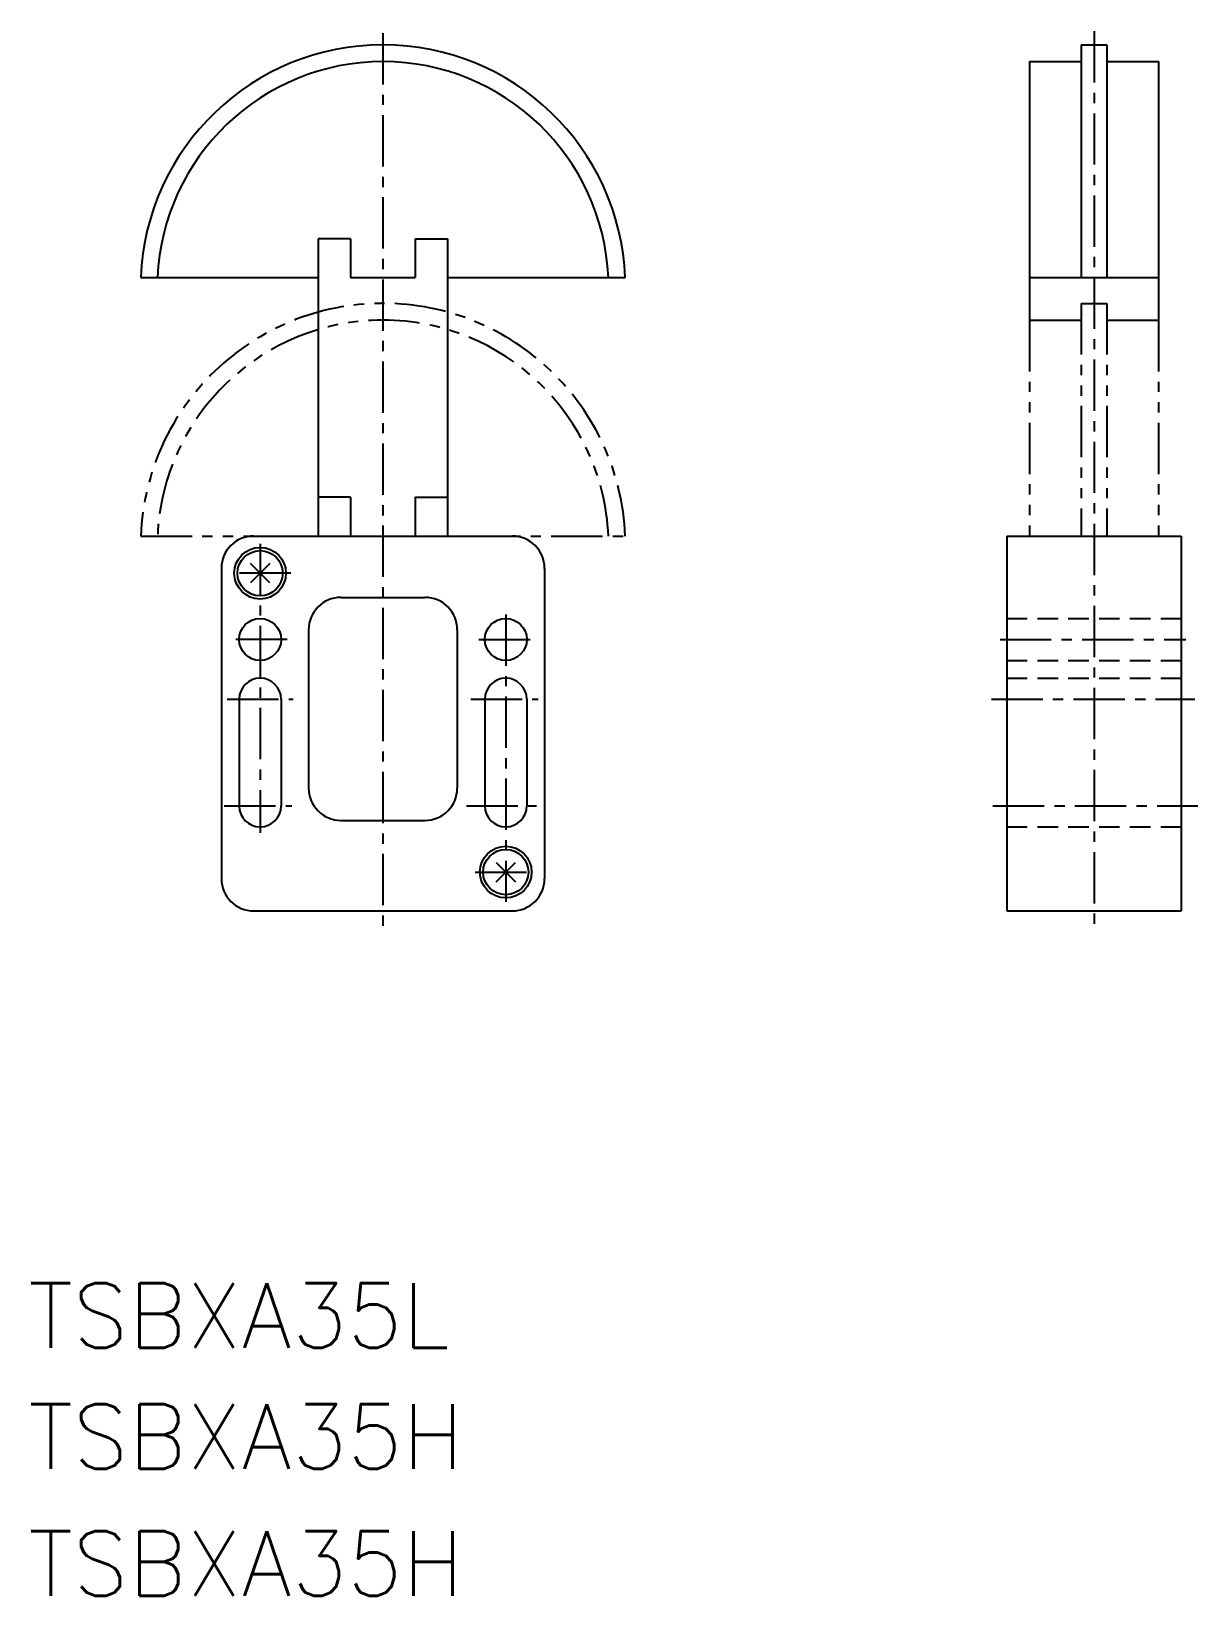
# Model space of a CAD drawing. Extents: x 46 to 227, y 28 to 270.
import ezdxf
from ezdxf.enums import TextEntityAlignment as Align

# ---------------------------------------------------------------- set-up
doc = ezdxf.new("R2010")
doc.units = 0
doc.header["$LTSCALE"] = 0.25
for name, pattern in [('CENTER', [50.8, 31.75, -6.35, 6.35, -6.35]), ('DASHED', [19.05, 12.7, -6.35]), ('PHANTOM', [63.5, 31.75, -6.35, 6.35, -6.35, 6.35, -6.35])]:
    doc.linetypes.add(name, pattern=pattern)
doc.layers.get('0').update_dxf_attribs({"linetype": 'CONTINUOUS'})
doc.layers.add('CENTER', color=1, linetype='CONTINUOUS')
doc.styles.get("Standard").update_dxf_attribs({"font": 'txt.shx', "bigfont": 'bigfont.shx'})

msp = doc.modelspace()

# ---------------------------------------------------------------- linework, layer by layer
at = {"color": 7, "linetype": 'CONTINUOUS'}
for p, q in [((208.47, 268.04), (208.47, 232.04)), ((208.47, 268.04), (212.47, 268.04)), ((212.47, 268.04), (212.47, 232.04)), ((200.47, 265.44), (200.47, 225.44)), ((200.47, 265.44), (208.47, 265.44)), ((212.47, 265.44), (220.47, 265.44)), ((220.47, 265.44), (220.47, 225.44)), ((90.47, 238.04), (90.47, 198.04)), ((95.47, 238.04), (90.47, 238.04)), ((95.47, 238.04), (95.47, 232.04)), ((105.47, 238.04), (110.47, 238.04)), ((105.47, 238.04), (105.47, 232.04)), ((110.47, 238.04), (110.47, 198.04)), ((63, 232.04), (90.47, 232.04)), ((95.47, 232.04), (105.47, 232.04)), ((110.47, 232.04), (137.94, 232.04)), ((200.47, 232.04), (220.47, 232.04)), ((80.47, 192.04), (120.47, 192.04)), ((196.97, 192.04), (223.97, 192.04)), ((196.97, 192.04), (196.97, 134.04)), ((223.97, 192.04), (223.97, 134.04)), ((75.47, 187.04), (75.47, 139.04)), ((82.96, 187.77), (79.99, 184.8)), ((82.96, 184.8), (79.99, 187.77)), ((125.47, 187.04), (125.47, 139.04)), ((93.97, 182.54), (106.97, 182.54)), ((88.97, 177.54), (88.97, 153.04)), ((111.97, 177.54), (111.97, 153.04)), ((78.22, 166.79), (78.22, 150.29)), ((84.72, 166.79), (84.72, 150.29)), ((116.22, 166.79), (116.22, 150.29)), ((122.72, 166.79), (122.72, 150.29)), ((93.97, 148.04), (106.97, 148.04)), ((117.99, 138.55), (120.96, 141.52)), ((117.99, 141.52), (120.96, 138.55)), ((80.47, 134.04), (120.47, 134.04)), ((196.97, 134.04), (223.97, 134.04))]:
    msp.add_line(p, q, dxfattribs=at)
at = {"color": 3, "linetype": 'PHANTOM'}
for p, q in [((208.47, 228.04), (208.47, 192.04)), ((208.47, 228.04), (212.47, 228.04)), ((212.47, 228.04), (212.47, 192.04)), ((200.47, 225.44), (200.47, 192.04)), ((200.47, 225.44), (208.47, 225.44)), ((212.47, 225.44), (220.47, 225.44)), ((220.47, 225.44), (220.47, 192.04)), ((95.47, 198.04), (90.47, 198.04)), ((90.47, 198.04), (90.47, 192.04)), ((95.47, 198.04), (95.47, 192.04)), ((105.47, 198.04), (110.47, 198.04)), ((105.47, 198.04), (105.47, 192.04)), ((110.47, 198.04), (110.47, 192.04)), ((63, 192.04), (137.94, 192.04))]:
    msp.add_line(p, q, dxfattribs=at)
at = {"color": 3, "linetype": 'DASHED'}
for p, q in [((196.97, 179.29), (223.97, 179.29)), ((196.97, 172.79), (223.97, 172.79)), ((196.97, 170.04), (223.97, 170.04)), ((196.97, 147.04), (223.97, 147.04))]:
    msp.add_line(p, q, dxfattribs=at)
at = {"color": 7, "linetype": 'CONTINUOUS'}
for centre, radius in [((81.47, 186.29), 4), ((81.47, 186.29), 3.5), ((81.47, 176.04), 3.25), ((119.47, 176.04), 3.25), ((119.47, 140.04), 4), ((119.47, 140.04), 3.5)]:
    msp.add_circle(centre, radius, dxfattribs=at)
msp.add_arc((100.47, 230.54), 37.5, 2.2924, 177.7076)
for centre, radius, start, end in [((100.47, 230.54), 34.9, 2.4633, 177.5367), ((80.47, 187.04), 5, 90, 180), ((120.47, 187.04), 5, 0, 90), ((93.97, 177.54), 5, 90, 180), ((106.97, 177.54), 5, 0, 90), ((81.47, 166.79), 3.25, 0, 180), ((119.47, 166.79), 3.25, 0, 180), ((93.97, 153.04), 5, 180, 270), ((106.97, 153.04), 5, 270, 0), ((81.47, 150.29), 3.25, 180, 0), ((119.47, 150.29), 3.25, 180, 0), ((80.47, 139.04), 5, 180, 270), ((120.47, 139.04), 5, 270, 0)]:
    msp.add_arc(centre, radius, start, end, dxfattribs=at)
at = {"color": 3, "linetype": 'PHANTOM'}
for radius, start, end in [(37.5, 2.2924, 177.7076), (34.9, 2.4633, 177.5367)]:
    msp.add_arc((100.47, 190.54), radius, start, end, dxfattribs=at)
at = {"layer": 'CENTER', "linetype": 'CENTER'}
for p, q in [((100.47, 269.85), (100.47, 131.23)), ((210.47, 270.14), (210.47, 131.43)), ((81.47, 190.84), (81.47, 146.1)), ((86.23, 186.29), (77.11, 186.29)), ((119.47, 179.9), (119.47, 135.44)), ((85.67, 176.04), (77.25, 176.04)), ((115.28, 176.04), (123.7, 176.04)), ((195.93, 176.04), (224.7, 176.04)), ((76.38, 166.79), (86.57, 166.79)), ((114.05, 166.79), (124.47, 166.79)), ((194.6, 166.79), (226.07, 166.79)), ((75.93, 150.29), (86.35, 150.29)), ((113.39, 150.29), (124.24, 150.29)), ((194.82, 150.29), (226.51, 150.29)), ((114.72, 140.04), (123.84, 140.04))]:
    msp.add_line(p, q, dxfattribs=at)

# ---------------------------------------------------------------- texts
at = {"color": 7, "linetype": 'CONTINUOUS'}
for s, p in [('TSBXA35L', (45.64, 71.45)), ('TSBXA35H', (45.64, 52.73)), ('TSBXA35H', (45.64, 33.08))]:
    msp.add_text(s, height=10, dxfattribs=at).set_placement(p, align=Align.MIDDLE_LEFT)

doc.saveas('drawing.dxf')
